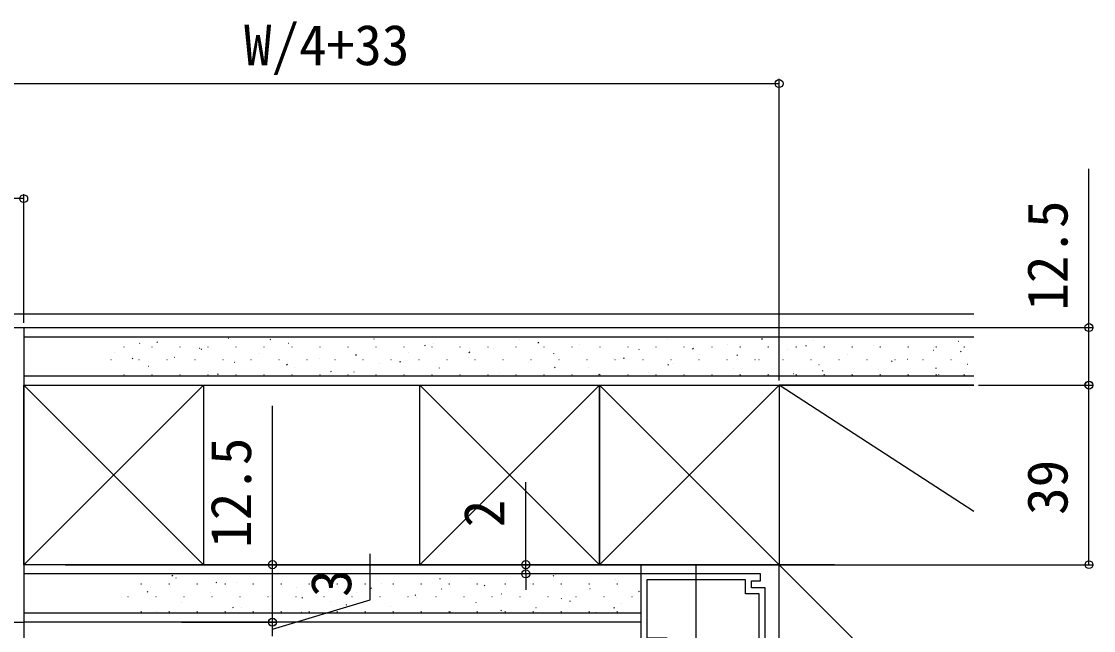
# Model space of a CAD drawing. Units: millimetres, scale not verified. Extents: x -700 to 700, y -1078 to 1074.
# Drawn here: x 339.5 to 572.3, y 94.2 to 226.5 of the extents above; entities that cross this region are included whole.
import ezdxf
from ezdxf.enums import TextEntityAlignment as Align

# ---------------------------------------------------------------- set-up
doc = ezdxf.new("R2010")
doc.units = ezdxf.units.MM
doc.header["$LTSCALE"] = 6
for name, color, linetype in [('0-3_YKK_11', 7, 'Continuous'), ('0-4_YKK_12', 2, 'Continuous'), ('0-5_YKK_13', 4, 'Continuous'), ('0-7_YKK_D', 6, 'Continuous'), ('0-9_YSS_K', 3, 'Continuous')]:
    doc.layers.add(name, color=color, linetype=linetype)
doc.styles.add('ＭＳ ゴシック', font='')
doc.styles.get('ＭＳ ゴシック').set_extended_font_data('MS Gothic')

msp = doc.modelspace()

# ---------------------------------------------------------------- linework, layer by layer
at = {"layer": '0-3_YKK_11'}
for points in [[(501.022, -32.525), (501.022, 103.475), (498.022, 103.475), (498.022, 104.975), (500.022, 104.975), (500.022, 106.475), (474.022, 106.475), (474.022, 91.275)], [(499.722, 74.275), (499.722, 102.175), (496.722, 102.175), (496.722, 105.175), (475.322, 105.175), (475.322, 92.575), (479.722, 92.575)]]:
    msp.add_lwpolyline(points, dxfattribs=at)
at = {"layer": '0-4_YKK_12'}
msp.add_lwpolyline([(486.022, 108.475), (340.022, 108.475), (340.022, 78.975), (486.022, 78.975)], close=True, dxfattribs=at)
at = {"layer": '0-5_YKK_13'}
msp.add_line((336.122, 162.975), (546.301, 162.975), dxfattribs=at)
at = {"layer": '0-7_YKK_D'}
for p, q in [((327.522, 212.975), (504.022, 212.975)), ((504.022, 148.475), (504.022, 213.975)), ((340.022, 160.975), (340.022, 188.975)), ((546.306, 159.975), (572.301, 159.975)), ((547.301, 147.475), (572.301, 147.475)), ((547.301, 147.475), (572.301, 147.475)), ((571.301, 108.475), (571.301, 147.475)), ((449.022, 108.475), (449.022, 126.43)), ((374.808, 108.475), (395.022, 108.475)), ((473.022, 108.475), (448.022, 108.475)), ((449.022, 106.475), (449.022, 108.475)), ((504.027, 108.475), (572.301, 108.475)), ((473.522, 106.475), (448.022, 106.475)), ((449.022, 106.475), (449.022, 102.975)), ((374.252, 95.975), (395.022, 95.975)), ((374.252, 95.975), (395.022, 95.975)), ((394.022, 92.975), (394.022, 96.475)), ((394.022, 92.975), (394.022, 95.975))]:
    msp.add_line(p, q, dxfattribs=at)
for points in [[(571.301, 147.475), (571.301, 159.975), (571.301, 194.475)], [(340.022, 187.975), (327.522, 187.975), (288.622, 187.975)], [(394.022, 95.975), (394.022, 108.475), (394.022, 142.975)], [(394.022, 94.475), (415.272, 100.85), (415.272, 110.805)]]:
    msp.add_lwpolyline(points, dxfattribs=at)
for centre, radius in [((504.022, 212.975), 0.875), ((340.022, 187.975), 0.85), ((571.301, 159.975), 0.875), ((571.301, 147.475), 0.875), ((571.301, 147.475), 0.85), ((394.022, 108.475), 0.875), ((449.022, 108.475), 0.875), ((449.022, 106.475), 0.875), ((571.301, 108.475), 0.85), ((394.022, 95.975), 0.875), ((394.022, 95.975), 0.85)]:
    msp.add_circle(centre, radius, dxfattribs=at)
at = {"layer": '0-9_YSS_K'}
for p, q in [((327.522, 159.975), (340.022, 159.975)), ((340.022, 159.975), (340.022, 95.975)), ((340.022, 159.975), (546.301, 159.975)), ((340.022, 159.975), (340.022, 147.475)), ((340.022, 157.975), (546.301, 157.975)), ((365.181, 156.546), (365.2, 156.553)), ((368.906, 156.747), (369.073, 156.857)), ((384.44, 157.684), (384.459, 157.691)), ((393.496, 157.351), (393.662, 157.461)), ((397.458, 156.613), (397.477, 156.619)), ((416.057, 157.517), (416.076, 157.524)), ((427.073, 156.069), (427.24, 156.179)), ((429.076, 156.445), (429.095, 156.452)), ((447.581, 157.316), (447.599, 157.323)), ((451.662, 156.673), (451.829, 156.783)), ((460.599, 156.244), (460.618, 156.251)), ((479.858, 157.382), (479.877, 157.389)), ((492.876, 156.31), (492.895, 156.317)), ((500.224, 157.472), (500.39, 157.583)), ((509.829, 155.994), (509.996, 156.105)), ((511.475, 157.215), (511.494, 157.221)), ((524.494, 156.143), (524.513, 156.15)), ((542.998, 157.014), (543.017, 157.021)), ((359.695, 154.604), (359.714, 154.61)), ((361.749, 155.779), (361.849, 155.779)), ((367.829, 155.779), (367.929, 155.779)), ((373.909, 155.779), (374.009, 155.779)), ((378.2, 155.475), (378.219, 155.481)), ((378.512, 155.269), (378.678, 155.379)), ((379.989, 155.779), (380.089, 155.779)), ((386.069, 155.779), (386.169, 155.779)), ((391.218, 154.403), (391.237, 154.409)), ((392.149, 155.779), (392.249, 155.779)), ((398.229, 155.779), (398.329, 155.779)), ((404.309, 155.779), (404.409, 155.779)), ((410.389, 155.779), (410.489, 155.779)), ((410.477, 155.541), (410.496, 155.547)), ((412.089, 153.987), (412.256, 154.097)), ((416.469, 155.779), (416.569, 155.779)), ((422.549, 155.779), (422.649, 155.779)), ((423.495, 154.469), (423.514, 154.476)), ((428.629, 155.779), (428.729, 155.779)), ((434.709, 155.779), (434.809, 155.779)), ((436.678, 154.591), (436.845, 154.701)), ((440.789, 155.779), (440.889, 155.779)), ((442.094, 155.373), (442.113, 155.38)), ((446.869, 155.779), (446.969, 155.779)), ((452.949, 155.779), (453.049, 155.779)), ((455.113, 154.301), (455.132, 154.308)), ((459.029, 155.779), (459.129, 155.779)), ((465.109, 155.779), (465.209, 155.779)), ((471.189, 155.779), (471.289, 155.779)), ((473.618, 155.172), (473.636, 155.179)), ((477.269, 155.779), (477.369, 155.779)), ((483.349, 155.779), (483.449, 155.779)), ((485.24, 155.39), (485.407, 155.501)), ((486.636, 154.101), (486.655, 154.107)), ((489.429, 155.779), (489.529, 155.779)), ((494.845, 153.912), (495.012, 154.023)), ((495.509, 155.779), (495.609, 155.779)), ((501.589, 155.779), (501.689, 155.779)), ((505.895, 155.239), (505.914, 155.245)), ((507.669, 155.779), (507.769, 155.779)), ((513.749, 155.779), (513.849, 155.779)), ((518.913, 154.167), (518.932, 154.173)), ((519.829, 155.779), (519.929, 155.779)), ((525.909, 155.779), (526.009, 155.779)), ((531.989, 155.779), (532.089, 155.779)), ((537.512, 155.071), (537.531, 155.078)), ((538.069, 155.779), (538.169, 155.779)), ((543.406, 154.712), (543.573, 154.822)), ((544.149, 155.779), (544.249, 155.779)), ((358.899, 153.029), (358.999, 153.029)), ((363.528, 153.187), (363.695, 153.297)), ((364.979, 153.029), (365.079, 153.029)), ((367.133, 151.556), (367.152, 151.562)), ((371.059, 153.029), (371.159, 153.029)), ((372.713, 153.532), (372.732, 153.539)), ((377.139, 153.029), (377.239, 153.029)), ((383.219, 153.029), (383.319, 153.029)), ((385.732, 152.46), (385.751, 152.467)), ((389.299, 153.029), (389.399, 153.029)), ((395.379, 153.029), (395.479, 153.029)), ((397.105, 151.905), (397.272, 152.015)), ((398.75, 151.388), (398.769, 151.395)), ((401.459, 153.029), (401.559, 153.029)), ((404.237, 153.331), (404.256, 153.338)), ((407.539, 153.029), (407.639, 153.029)), ((413.619, 153.029), (413.719, 153.029)), ((417.255, 152.259), (417.274, 152.266)), ((419.699, 153.029), (419.799, 153.029)), ((421.694, 152.509), (421.861, 152.619)), ((425.779, 153.029), (425.879, 153.029)), ((431.859, 153.029), (431.959, 153.029)), ((436.514, 153.397), (436.533, 153.404)), ((437.939, 153.029), (438.039, 153.029)), ((444.019, 153.029), (444.119, 153.029)), ((449.532, 152.325), (449.551, 152.332)), ((450.099, 153.029), (450.199, 153.029)), ((455.272, 151.226), (455.439, 151.337)), ((456.179, 153.029), (456.279, 153.029)), ((462.259, 153.029), (462.359, 153.029)), ((468.131, 153.23), (468.15, 153.236)), ((468.339, 153.029), (468.439, 153.029)), ((470.256, 153.308), (470.423, 153.419)), ((474.419, 153.029), (474.519, 153.029)), ((479.861, 151.83), (480.028, 151.941)), ((480.499, 153.029), (480.599, 153.029)), ((481.15, 152.158), (481.169, 152.165)), ((486.579, 153.029), (486.679, 153.029)), ((492.659, 153.029), (492.759, 153.029)), ((498.739, 153.029), (498.839, 153.029)), ((499.655, 153.029), (499.673, 153.035)), ((504.819, 153.029), (504.919, 153.029)), ((510.899, 153.029), (510.999, 153.029)), ((512.673, 151.957), (512.692, 151.964)), ((516.979, 153.029), (517.079, 153.029)), ((523.059, 153.029), (523.159, 153.029)), ((528.423, 152.63), (528.589, 152.74)), ((529.139, 153.029), (529.239, 153.029)), ((531.932, 153.095), (531.951, 153.102)), ((535.219, 153.029), (535.319, 153.029)), ((541.299, 153.029), (541.399, 153.029)), ((544.95, 152.023), (544.969, 152.03)), ((340.022, 149.475), (546.301, 149.475)), ((361.749, 149.799), (361.849, 149.799)), ((367.829, 149.799), (367.929, 149.799)), ((373.909, 149.799), (374.009, 149.799)), ((379.989, 149.799), (380.089, 149.799)), ((380.152, 150.484), (380.17, 150.491)), ((382.121, 149.823), (382.288, 149.933)), ((386.069, 149.799), (386.169, 149.799)), ((392.149, 149.799), (392.249, 149.799)), ((398.229, 149.799), (398.329, 149.799)), ((404.309, 149.799), (404.409, 149.799)), ((406.711, 150.427), (406.877, 150.537)), ((410.389, 149.799), (410.489, 149.799)), ((411.769, 150.316), (411.788, 150.323)), ((416.469, 149.799), (416.569, 149.799)), ((422.549, 149.799), (422.649, 149.799)), ((428.629, 149.799), (428.729, 149.799)), ((430.274, 151.187), (430.293, 151.194)), ((434.709, 149.799), (434.809, 149.799)), ((440.789, 149.799), (440.889, 149.799)), ((443.292, 150.116), (443.311, 150.122)), ((446.869, 149.799), (446.969, 149.799)), ((452.949, 149.799), (453.049, 149.799)), ((459.029, 149.799), (459.129, 149.799)), ((462.551, 151.254), (462.57, 151.26)), ((464.877, 149.748), (465.044, 149.859)), ((465.109, 149.799), (465.209, 149.799)), ((471.189, 149.799), (471.289, 149.799)), ((475.569, 150.182), (475.588, 150.188)), ((477.269, 149.799), (477.369, 149.799)), ((483.349, 149.799), (483.449, 149.799)), ((489.429, 149.799), (489.529, 149.799)), ((494.168, 151.086), (494.187, 151.093)), ((495.509, 149.799), (495.609, 149.799)), ((501.589, 149.799), (501.689, 149.799)), ((507.187, 150.014), (507.206, 150.021)), ((507.669, 149.799), (507.769, 149.799)), ((513.439, 150.548), (513.605, 150.658)), ((513.749, 149.799), (513.849, 149.799)), ((519.829, 149.799), (519.929, 149.799)), ((525.692, 150.885), (525.71, 150.892)), ((525.909, 149.799), (526.009, 149.799)), ((531.989, 149.799), (532.089, 149.799)), ((538.028, 151.152), (538.195, 151.262)), ((538.069, 149.799), (538.169, 149.799)), ((538.71, 149.813), (538.729, 149.82)), ((544.149, 149.799), (544.249, 149.799)), ((379.022, 108.475), (340.022, 147.475)), ((340.022, 147.475), (546.301, 147.475)), ((340.022, 108.475), (379.022, 147.475)), ((349.022, 147.475), (509.022, 147.475)), ((465.022, 108.475), (426.022, 147.475)), ((426.022, 108.475), (465.022, 147.475)), ((504.022, 108.475), (465.022, 147.475)), ((465.022, 108.475), (504.027, 147.472)), ((516.022, 147.475), (504.022, 147.475)), ((546.301, 119.993), (504.022, 147.475)), ((516.022, 147.475), (546.301, 147.475)), ((474.022, 108.475), (340.022, 108.475)), ((340.022, 108.475), (340.022, 95.975)), ((349.022, 108.475), (504.022, 108.475)), ((474.022, 108.475), (474.022, 95.975)), ((503.974, 3.472), (504.027, 108.475)), ((516.027, 108.475), (504.027, 108.475)), ((546.301, 66.201), (504.027, 108.475)), ((474.022, 106.475), (340.022, 106.475)), ((372.192, 106.067), (372.358, 106.177)), ((373.128, 105.578), (373.147, 105.585)), ((391.633, 106.449), (391.652, 106.456)), ((404.652, 105.377), (404.67, 105.384)), ((430.358, 105.388), (430.525, 105.499)), ((436.929, 105.443), (436.948, 105.45)), ((454.948, 105.992), (455.114, 106.103)), ((455.528, 106.348), (455.547, 106.354)), ((468.546, 105.276), (468.565, 105.282)), ((365.469, 104.279), (365.569, 104.279)), ((366.813, 102.507), (366.98, 102.617)), ((367.548, 103.602), (367.567, 103.608)), ((371.549, 104.279), (371.649, 104.279)), ((377.629, 104.279), (377.729, 104.279)), ((380.566, 102.53), (380.585, 102.537)), ((381.797, 104.589), (381.964, 104.699)), ((383.709, 104.279), (383.809, 104.279)), ((386.147, 104.506), (386.166, 104.513)), ((389.789, 104.279), (389.889, 104.279)), ((395.869, 104.279), (395.969, 104.279)), ((399.165, 103.434), (399.184, 103.441)), ((401.949, 104.279), (402.049, 104.279)), ((408.029, 104.279), (408.129, 104.279)), ((414.109, 104.279), (414.209, 104.279)), ((415.374, 103.306), (415.541, 103.417)), ((417.67, 104.305), (417.689, 104.312)), ((420.189, 104.279), (420.289, 104.279)), ((426.269, 104.279), (426.369, 104.279)), ((430.689, 103.233), (430.707, 103.24)), ((432.349, 104.279), (432.449, 104.279)), ((438.429, 104.279), (438.529, 104.279)), ((439.964, 103.91), (440.13, 104.021)), ((444.509, 104.279), (444.609, 104.279)), ((449.947, 104.371), (449.966, 104.378)), ((450.589, 104.279), (450.689, 104.279)), ((456.669, 104.279), (456.769, 104.279)), ((462.749, 104.279), (462.849, 104.279)), ((462.966, 103.3), (462.985, 103.306)), ((468.829, 104.279), (468.929, 104.279)), ((473.541, 102.628), (473.708, 102.738)), ((361.308, 101.392), (361.326, 101.399)), ((362.619, 101.529), (362.719, 101.529)), ((368.699, 101.529), (368.799, 101.529)), ((374.326, 100.32), (374.345, 100.327)), ((374.779, 101.529), (374.879, 101.529)), ((380.859, 101.529), (380.959, 101.529)), ((386.939, 101.529), (387.039, 101.529)), ((393.019, 101.529), (393.119, 101.529)), ((393.585, 101.458), (393.604, 101.465)), ((399.099, 101.529), (399.199, 101.529)), ((400.391, 101.224), (400.557, 101.335)), ((405.179, 101.529), (405.279, 101.529)), ((406.603, 100.386), (406.622, 100.393)), ((411.259, 101.529), (411.359, 101.529)), ((412.184, 102.362), (412.203, 102.369)), ((417.339, 101.529), (417.439, 101.529)), ((423.419, 101.529), (423.519, 101.529)), ((424.98, 101.828), (425.147, 101.939)), ((425.202, 101.291), (425.221, 101.297)), ((429.499, 101.529), (429.599, 101.529)), ((435.579, 101.529), (435.679, 101.529)), ((438.221, 100.219), (438.24, 100.226)), ((441.659, 101.529), (441.759, 101.529)), ((443.707, 102.162), (443.726, 102.168)), ((447.739, 101.529), (447.839, 101.529)), ((453.819, 101.529), (453.919, 101.529)), ((456.726, 101.09), (456.744, 101.096)), ((458.557, 100.546), (458.724, 100.656)), ((459.899, 101.529), (459.999, 101.529)), ((465.979, 101.529), (466.079, 101.529)), ((472.059, 101.529), (472.159, 101.529)), ((474.022, 97.975), (340.022, 97.975)), ((365.469, 98.299), (365.569, 98.299)), ((368.84, 98.377), (368.859, 98.384)), ((371.549, 98.299), (371.649, 98.299)), ((377.629, 98.299), (377.729, 98.299)), ((383.709, 98.299), (383.809, 98.299)), ((385.407, 99.142), (385.573, 99.253)), ((387.345, 99.248), (387.363, 99.255)), ((389.789, 98.299), (389.889, 98.299)), ((395.869, 98.299), (395.969, 98.299)), ((400.363, 98.177), (400.382, 98.183)), ((401.949, 98.299), (402.049, 98.299)), ((408.029, 98.299), (408.129, 98.299)), ((409.996, 99.746), (410.163, 99.857)), ((414.109, 98.299), (414.209, 98.299)), ((419.622, 99.315), (419.641, 99.321)), ((420.189, 98.299), (420.289, 98.299)), ((426.269, 98.299), (426.369, 98.299)), ((432.349, 98.299), (432.449, 98.299)), ((432.64, 98.243), (432.659, 98.249)), ((438.429, 98.299), (438.529, 98.299)), ((443.573, 98.464), (443.74, 98.574)), ((444.509, 98.299), (444.609, 98.299)), ((450.589, 98.299), (450.689, 98.299)), ((451.239, 99.147), (451.258, 99.154)), ((456.669, 98.299), (456.769, 98.299)), ((462.749, 98.299), (462.849, 98.299)), ((464.258, 98.075), (464.277, 98.082)), ((468.163, 99.068), (468.329, 99.178)), ((468.829, 98.299), (468.929, 98.299)), ((469.744, 100.018), (469.763, 100.025)), ((327.522, 95.975), (340.022, 95.975)), ((474.022, 95.975), (340.022, 95.975))]:
    msp.add_line(p, q, dxfattribs=at)
for points in [[(379.022, 108.475), (340.022, 108.475), (340.022, 147.475), (379.022, 147.475)], [(465.022, 108.475), (426.022, 108.475), (426.022, 147.475), (465.022, 147.475)], [(504.022, 108.475), (465.022, 108.475), (465.022, 147.475), (504.022, 147.475)]]:
    msp.add_lwpolyline(points, close=True, dxfattribs=at)
for points in [[(546.301, 147.475), (504.027, 147.475), (504.027, 108.475), (546.301, 108.475)], [(503.974, 3.472), (504.027, 108.475), (546.301, 108.475)]]:
    msp.add_lwpolyline(points, dxfattribs=at)

# ---------------------------------------------------------------- texts
at = {"layer": '0-7_YKK_D', "style": 'ＭＳ ゴシック'}
msp.add_text('W/4+33', height=8.798, dxfattribs=at).set_placement((387.851, 214.321), align=Align.BOTTOM_LEFT)
for s, p in [('12.5', (569.301, 163.634)), ('12.5', (392.022, 112.134)), ('39', (569.301, 119.282)), ('2', (447.022, 116.589)), ('3', (413.772, 101.464))]:
    msp.add_text(s, height=8.798, rotation=90, dxfattribs=at).set_placement(p, align=Align.BOTTOM_LEFT)

doc.saveas('drawing.dxf')
